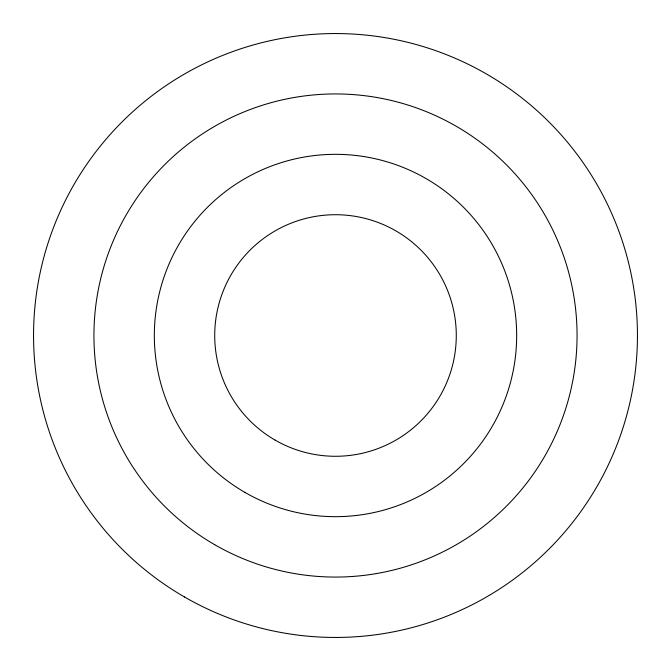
<?xml version="1.0" encoding="UTF-8"?>
<svg xmlns="http://www.w3.org/2000/svg" width="671" height="671" viewBox="0 0 671 671"><rect width="100%" height="100%" fill="white"/><g stroke="black" fill="none" stroke-linecap="round" stroke-linejoin="round"><path stroke-width="1.01" d="M214.72 544.701A241.56 241.56 0 0 0 577.06 335.5A241.56 241.56 0 0 0 214.72 126.299A241.56 241.56 0 0 0 214.72 544.701M244.915 492.397A181.17 181.17 0 0 0 516.67 335.5A181.17 181.17 0 0 0 244.915 178.603A181.17 181.17 0 0 0 244.915 492.397M184.525 596.997A301.95 301.95 0 0 0 637.45 335.5A301.95 301.95 0 0 0 184.525 74.003A301.95 301.95 0 0 0 184.525 596.997M275.11 440.101A120.78 120.78 0 0 0 456.28 335.5A120.78 120.78 0 0 0 275.11 230.899A120.78 120.78 0 0 0 275.11 440.101"/></g></svg>
